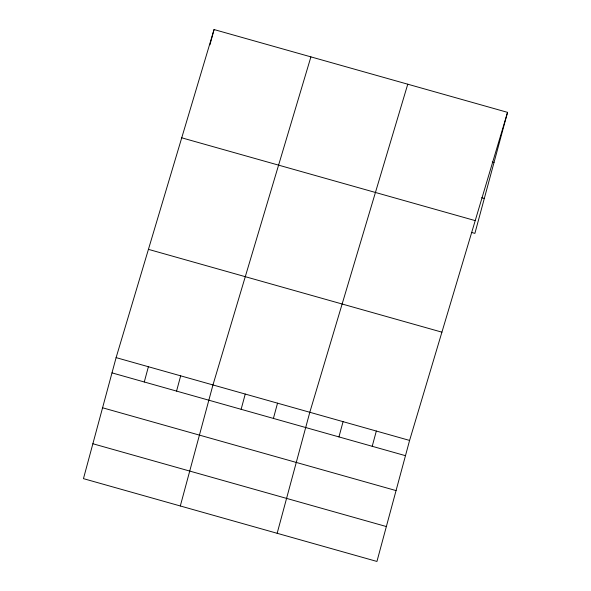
<?xml version="1.0" encoding="UTF-8"?>
<svg xmlns="http://www.w3.org/2000/svg" width="591" height="591" viewBox="0 0 591 591"><rect width="100%" height="100%" fill="white"/><g stroke="black" fill="none" stroke-linecap="round" stroke-linejoin="round"><path stroke-width="0.89" d="M116.109 357.621L83.457 478.644L376.94 561.45L409.593 440.428L507.543 112.356L214.06 29.55L116.109 357.621L409.593 440.428M209.945 44.805L214.06 29.55M144.278 381.985L148.393 366.73M176.561 391.094L180.676 375.839M180.307 505.97L212.959 384.948L310.91 56.876M241.128 409.312L245.243 394.057M273.411 418.421L277.526 403.165M277.157 533.296L309.81 412.274L407.76 84.203M338.953 436.912L343.068 421.656M372.212 446.301L376.334 431.038M507.543 112.356L474.891 233.379L471.389 232.396M492.259 162.023L494.01 162.518M481.68 197.734L484.31 198.48M181.74 137.814L475.223 220.62M148.437 249.358L441.92 332.164M111.995 372.877L405.478 455.683M102.575 407.783L396.059 490.589M92.868 443.745L386.359 526.544"/></g></svg>
